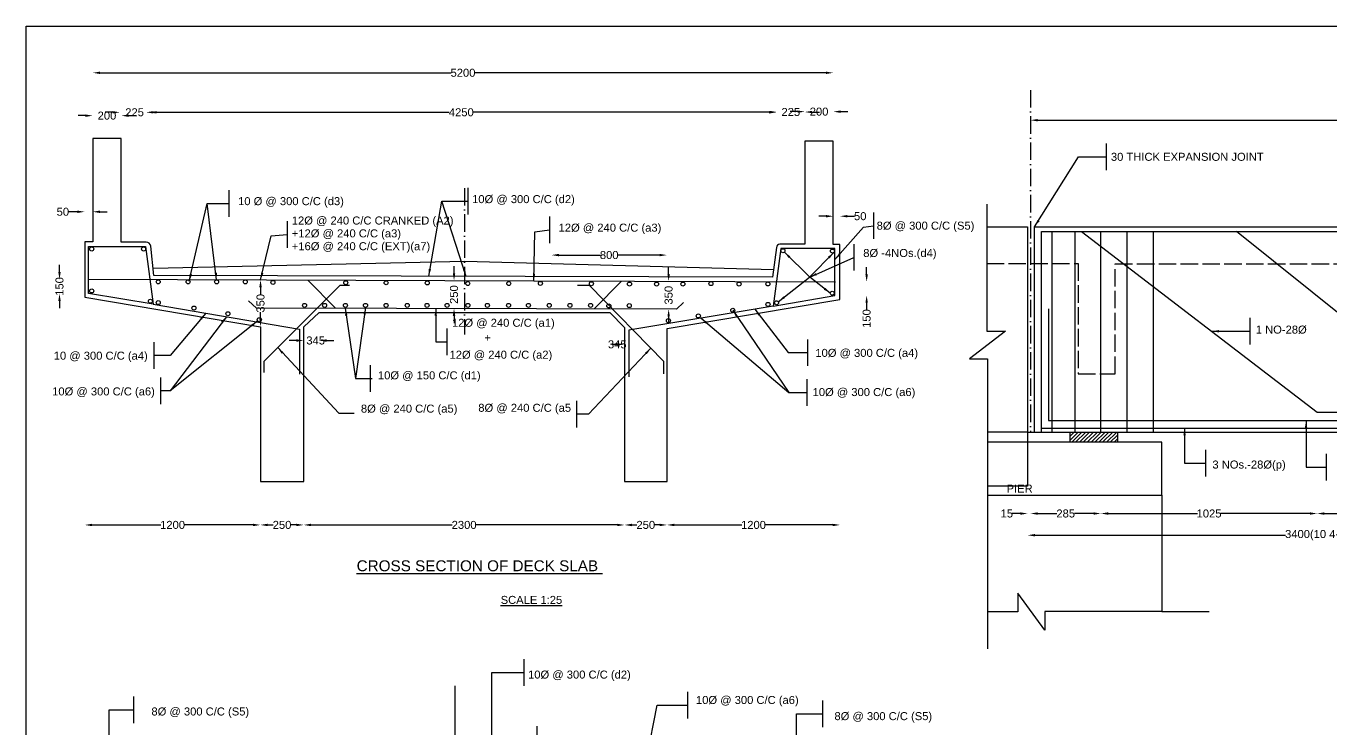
# Model space of a CAD drawing. Header units: millimetres. Extents: x -53232733 to -53211002, y 22138765 to 22152808.
# Drawn here: x -53232733 to -53223768, y 22147978 to 22152808 of the extents above; entities that cross this region are included whole.
import ezdxf

# ---------------------------------------------------------------- set-up
doc = ezdxf.new("R2010")
doc.units = ezdxf.units.MM
doc.header["$MEASUREMENT"] = 0
doc.linetypes.add('ACAD_ISO02W100', pattern=[15, 12, -3])
doc.linetypes.add('ACAD_ISO10W100', pattern=[18, 12, -3, 0, -3])
for name, color, linetype in [('DIMENSIONS', 7, 'Continuous'), ('DRAWING', 2, 'Continuous'), ('TEXT', 1, 'Continuous')]:
    doc.layers.add(name, color=color, linetype=linetype)
doc.styles.get("Standard").update_dxf_attribs({"font": 'arial.ttf', "height": 55})
doc.dimstyles.get("Standard").update_dxf_attribs({"dimtxt": 55, "dimasz": 50, "dimexe": 0.18, "dimexo": 0.0625, "dimgap": 0.09, "dimtad": 0, "dimdec": 0, "dimzin": 0, "dimdsep": 46, "dimtxsty": 'Standard', "dimcen": 0.09, "dimse1": 1, "dimse2": 1, "dimadec": 0, "dimazin": 0, "dimtfac": 1, "dimtdec": 0, "dimtofl": 0, "dimtmove": 0, "dimatfit": 3, "dimfxl": 1, "dimtolj": 1, "dimtzin": 0, "dimarcsym": 0})

# ---------------------------------------------------------------- blocks, each defined once
blk = doc.blocks.new('*D54')
at = {"layer": 'Defpoints', "color": 0, "transparency": 16777216}
for p in [(-53232275.6, 22151531.5), (-53232330, 22151324.8), (-53232275.6, 22151324.8)]:
    blk.add_point(p, dxfattribs=at)
at = {"layer": 'DIMENSIONS', "color": 0, "lineweight": -2, "transparency": 16777216}
for p, q in [((-53232380, 22151531.5), (-53232441.1, 22151531.5)), ((-53232225.6, 22151531.5), (-53232175.6, 22151531.5))]:
    blk.add_line(p, q, dxfattribs=at)
at = {"layer": 'DIMENSIONS', "color": 0, "transparency": 16777216}
for points in [[(-53232380, 22151539.8), (-53232380, 22151523.2), (-53232330, 22151531.5)], [(-53232225.6, 22151539.8), (-53232225.6, 22151523.2), (-53232275.6, 22151531.5)]]:
    blk.add_solid(points, dxfattribs=at)
at = {"layer": 'DIMENSIONS', "color": 0, "transparency": 16777216, "insert": (-53232480.5, 22151531.5), "char_height": 55, "attachment_point": 5}
blk.add_mtext('\\A1;50', dxfattribs=at)
blk = doc.blocks.new('*D55')
at = {"layer": 'Defpoints', "color": 0, "transparency": 16777216}
for p in [(-53232303.5, 22151067.4), (-53232503.5, 22150969.6), (-53232303.5, 22150969.6)]:
    blk.add_point(p, dxfattribs=at)
at = {"layer": 'DIMENSIONS', "color": 0, "lineweight": -2, "transparency": 16777216}
for p, q in [((-53232503.5, 22151117.4), (-53232503.5, 22151167.4)), ((-53232503.5, 22150919.6), (-53232503.5, 22150869.6))]:
    blk.add_line(p, q, dxfattribs=at)
at = {"layer": 'DIMENSIONS', "color": 0, "transparency": 16777216}
for points in [[(-53232511.8, 22151117.4), (-53232495.2, 22151117.4), (-53232503.5, 22151067.4)], [(-53232511.8, 22150919.6), (-53232495.2, 22150919.6), (-53232503.5, 22150969.6)]]:
    blk.add_solid(points, dxfattribs=at)
at = {"layer": 'DIMENSIONS', "color": 0, "transparency": 16777216, "insert": (-53232503.5, 22151018.5), "char_height": 55, "attachment_point": 5, "rotation": 90}
blk.add_mtext('\\A1;150', dxfattribs=at)
blk = doc.blocks.new('*D56')
at = {"layer": 'Defpoints', "color": 0, "transparency": 16777216}
for p in [(-53231122.3, 22151063.3), (-53231122.3, 22151063.3), (-53231123.4, 22150741.9)]:
    blk.add_point(p, dxfattribs=at)
at = {"layer": 'DIMENSIONS', "color": 0, "lineweight": -2, "transparency": 16777216}
for p, q in [((-53231122.3, 22151013.3), (-53231122.3, 22150963.3)), ((-53231122.3, 22150791.9), (-53231122.3, 22150841.9))]:
    blk.add_line(p, q, dxfattribs=at)
at = {"layer": 'DIMENSIONS', "color": 0, "transparency": 16777216}
for points in [[(-53231130.6, 22151013.3), (-53231114, 22151013.3), (-53231122.3, 22151063.3)], [(-53231130.6, 22150791.9), (-53231114, 22150791.9), (-53231122.3, 22150741.9)]]:
    blk.add_solid(points, dxfattribs=at)
at = {"layer": 'DIMENSIONS', "color": 0, "transparency": 16777216, "insert": (-53231122.3, 22150902.6), "char_height": 55, "attachment_point": 5, "rotation": 90}
blk.add_mtext('\\A1;350', dxfattribs=at)
blk = doc.blocks.new('*D57')
at = {"layer": 'Defpoints', "color": 0, "transparency": 16777216}
for p in [(-53230718.4, 22150840.2), (-53230825.9, 22150741.3), (-53230718.4, 22150646.8)]:
    blk.add_point(p, dxfattribs=at)
at = {"layer": 'DIMENSIONS', "color": 0, "lineweight": -2, "transparency": 16777216}
for p, q in [((-53230875.9, 22150646.8), (-53230925.9, 22150646.8)), ((-53230668.4, 22150646.8), (-53230618.4, 22150646.8))]:
    blk.add_line(p, q, dxfattribs=at)
at = {"layer": 'DIMENSIONS', "color": 0, "transparency": 16777216}
for points in [[(-53230875.9, 22150655.2), (-53230875.9, 22150638.5), (-53230825.9, 22150646.8)], [(-53230668.4, 22150655.2), (-53230668.4, 22150638.5), (-53230718.4, 22150646.8)]]:
    blk.add_solid(points, dxfattribs=at)
at = {"layer": 'DIMENSIONS', "color": 0, "transparency": 16777216, "insert": (-53230743.4, 22150646.8), "char_height": 55, "attachment_point": 5}
blk.add_mtext('\\A1;345', dxfattribs=at)
blk = doc.blocks.new('*D58')
at = {"layer": 'Defpoints', "color": 0, "transparency": 16777216}
for p in [(-53229775.5, 22151058.7), (-53229793, 22150866.5), (-53229776, 22150866.5)]:
    blk.add_point(p, dxfattribs=at)
at = {"layer": 'DIMENSIONS', "color": 0, "lineweight": -2, "transparency": 16777216}
for p, q in [((-53229793, 22151108.7), (-53229793, 22151158.7)), ((-53229793, 22150816.5), (-53229793, 22150766.5))]:
    blk.add_line(p, q, dxfattribs=at)
at = {"layer": 'DIMENSIONS', "color": 0, "transparency": 16777216}
for points in [[(-53229801.3, 22151108.7), (-53229784.7, 22151108.7), (-53229793, 22151058.7)], [(-53229801.3, 22150816.5), (-53229784.7, 22150816.5), (-53229793, 22150866.5)]]:
    blk.add_solid(points, dxfattribs=at)
at = {"layer": 'DIMENSIONS', "color": 0, "transparency": 16777216, "insert": (-53229793, 22150962.6), "char_height": 55, "attachment_point": 5, "rotation": 90}
blk.add_mtext('\\A1;250', dxfattribs=at)
blk = doc.blocks.new('*D59')
at = {"layer": 'Defpoints', "color": 0, "transparency": 16777216}
for p in [(-53228318, 22151054), (-53228318.5, 22150862.8), (-53228318.5, 22150862.8)]:
    blk.add_point(p, dxfattribs=at)
at = {"layer": 'DIMENSIONS', "color": 0, "lineweight": -2, "transparency": 16777216}
for p, q in [((-53228318.5, 22151104), (-53228318.5, 22151154)), ((-53228318.5, 22150812.8), (-53228318.5, 22150762.8))]:
    blk.add_line(p, q, dxfattribs=at)
at = {"layer": 'DIMENSIONS', "color": 0, "transparency": 16777216}
for points in [[(-53228326.8, 22151104), (-53228310.2, 22151104), (-53228318.5, 22151054)], [(-53228326.8, 22150812.8), (-53228310.2, 22150812.8), (-53228318.5, 22150862.8)]]:
    blk.add_solid(points, dxfattribs=at)
at = {"layer": 'DIMENSIONS', "color": 0, "transparency": 16777216, "insert": (-53228318.5, 22150958.4), "char_height": 55, "attachment_point": 5, "rotation": 90}
blk.add_mtext('\\A1;350', dxfattribs=at)
blk = doc.blocks.new('*D60')
at = {"layer": 'Defpoints', "color": 0, "transparency": 16777216}
for p in [(-53228721.9, 22150840.2), (-53228621.3, 22150737.2), (-53228621.3, 22150620.5)]:
    blk.add_point(p, dxfattribs=at)
at = {"layer": 'DIMENSIONS', "color": 0, "lineweight": -2, "transparency": 16777216}
blk.add_line((-53228671.9, 22150620.5), (-53228671.3, 22150620.5), dxfattribs=at)
at = {"layer": 'DIMENSIONS', "color": 0, "transparency": 16777216}
for points in [[(-53228671.9, 22150628.8), (-53228671.9, 22150612.2), (-53228721.9, 22150620.5)], [(-53228671.3, 22150628.8), (-53228671.3, 22150612.2), (-53228621.3, 22150620.5)]]:
    blk.add_solid(points, dxfattribs=at)
at = {"layer": 'DIMENSIONS', "color": 0, "transparency": 16777216, "insert": (-53228671.6, 22150620.5), "char_height": 55, "attachment_point": 5}
blk.add_mtext('\\A1;345', dxfattribs=at)
blk = doc.blocks.new('*D61')
at = {"layer": 'Defpoints', "color": 0, "transparency": 16777216}
for p in [(-53227141.4, 22151501), (-53227187.2, 22151307.6), (-53227141.4, 22151307.6)]:
    blk.add_point(p, dxfattribs=at)
at = {"layer": 'DIMENSIONS', "color": 0, "lineweight": -2, "transparency": 16777216}
for p, q in [((-53227237.2, 22151501), (-53227287.2, 22151501)), ((-53227091.4, 22151501), (-53227041.4, 22151501))]:
    blk.add_line(p, q, dxfattribs=at)
at = {"layer": 'DIMENSIONS', "color": 0, "transparency": 16777216}
for points in [[(-53227237.2, 22151509.3), (-53227237.2, 22151492.7), (-53227187.2, 22151501)], [(-53227091.4, 22151509.3), (-53227091.4, 22151492.7), (-53227141.4, 22151501)]]:
    blk.add_solid(points, dxfattribs=at)
at = {"layer": 'DIMENSIONS', "color": 0, "transparency": 16777216, "insert": (-53227002.1, 22151501), "char_height": 55, "attachment_point": 5}
blk.add_mtext('\\A1;50', dxfattribs=at)
blk = doc.blocks.new('*D62')
at = {"layer": 'Defpoints', "color": 0, "transparency": 16777216}
for p in [(-53227173.1, 22151050.6), (-53227175.7, 22150956), (-53226958, 22150956)]:
    blk.add_point(p, dxfattribs=at)
at = {"layer": 'DIMENSIONS', "color": 0, "lineweight": -2, "transparency": 16777216}
for p, q in [((-53226958, 22151100.6), (-53226958, 22151150.6)), ((-53226958, 22150906), (-53226958, 22150856))]:
    blk.add_line(p, q, dxfattribs=at)
at = {"layer": 'DIMENSIONS', "color": 0, "transparency": 16777216}
for points in [[(-53226966.3, 22151100.6), (-53226949.7, 22151100.6), (-53226958, 22151050.6)], [(-53226966.3, 22150906), (-53226949.7, 22150906), (-53226958, 22150956)]]:
    blk.add_solid(points, dxfattribs=at)
at = {"layer": 'DIMENSIONS', "color": 0, "transparency": 16777216, "insert": (-53226958, 22150797.9), "char_height": 55, "attachment_point": 5, "rotation": 90}
blk.add_mtext('\\A1;150', dxfattribs=at)
blk = doc.blocks.new('*D63')
at = {"layer": 'Defpoints', "color": 0, "transparency": 16777216}
for p in [(-53229122.5, 22151193.5), (-53228331, 22151234), (-53228331, 22151188.5)]:
    blk.add_point(p, dxfattribs=at)
at = {"layer": 'DIMENSIONS', "color": 0, "lineweight": -2, "transparency": 16777216}
for p, q in [((-53229072.5, 22151234), (-53228787.5, 22151234)), ((-53228381, 22151234), (-53228666, 22151234))]:
    blk.add_line(p, q, dxfattribs=at)
at = {"layer": 'DIMENSIONS', "color": 0, "transparency": 16777216}
for points in [[(-53229072.5, 22151242.3), (-53229072.5, 22151225.7), (-53229122.5, 22151234)], [(-53228381, 22151242.3), (-53228381, 22151225.7), (-53228331, 22151234)]]:
    blk.add_solid(points, dxfattribs=at)
at = {"layer": 'DIMENSIONS', "color": 0, "transparency": 16777216, "insert": (-53228726.8, 22151234), "char_height": 55, "attachment_point": 5}
blk.add_mtext('\\A1;800', dxfattribs=at)
blk = doc.blocks.new('*D64')
at = {"layer": 'Defpoints', "color": 0, "transparency": 16777216}
for p in [(-53232330, 22150944.1), (-53231123.4, 22150741.9), (-53232330, 22149379.5)]:
    blk.add_point(p, dxfattribs=at)
at = {"layer": 'DIMENSIONS', "color": 0, "lineweight": -2, "transparency": 16777216}
for p, q in [((-53232280, 22149379.5), (-53231806.2, 22149379.5)), ((-53231173.4, 22149379.5), (-53231647.2, 22149379.5))]:
    blk.add_line(p, q, dxfattribs=at)
at = {"layer": 'DIMENSIONS', "color": 0, "transparency": 16777216}
for points in [[(-53232280, 22149387.8), (-53232280, 22149371.2), (-53232330, 22149379.5)], [(-53231173.4, 22149387.8), (-53231173.4, 22149371.2), (-53231123.4, 22149379.5)]]:
    blk.add_solid(points, dxfattribs=at)
at = {"layer": 'DIMENSIONS', "color": 0, "transparency": 16777216, "insert": (-53231726.7, 22149379.5), "char_height": 55, "attachment_point": 5}
blk.add_mtext('\\A1;1200', dxfattribs=at)
blk = doc.blocks.new('*D65')
at = {"layer": 'Defpoints', "color": 0, "transparency": 16777216}
for p in [(-53231123.4, 22149677.7), (-53230825.9, 22149677.7), (-53231123.4, 22149379.5)]:
    blk.add_point(p, dxfattribs=at)
at = {"layer": 'DIMENSIONS', "color": 0, "lineweight": -2, "transparency": 16777216}
for p, q in [((-53231073.4, 22149379.5), (-53231035.9, 22149379.5)), ((-53230875.9, 22149379.5), (-53230913.4, 22149379.5))]:
    blk.add_line(p, q, dxfattribs=at)
at = {"layer": 'DIMENSIONS', "color": 0, "transparency": 16777216}
for points in [[(-53231073.4, 22149387.8), (-53231073.4, 22149371.2), (-53231123.4, 22149379.5)], [(-53230875.9, 22149387.8), (-53230875.9, 22149371.2), (-53230825.9, 22149379.5)]]:
    blk.add_solid(points, dxfattribs=at)
at = {"layer": 'DIMENSIONS', "color": 0, "transparency": 16777216, "insert": (-53230974.6, 22149379.5), "char_height": 55, "attachment_point": 5}
blk.add_mtext('\\A1;250', dxfattribs=at)
blk = doc.blocks.new('*D66')
at = {"layer": 'Defpoints', "color": 0, "transparency": 16777216}
for p in [(-53230825.9, 22150741.3), (-53228621.3, 22150737.2), (-53228621.3, 22149379.5)]:
    blk.add_point(p, dxfattribs=at)
at = {"layer": 'DIMENSIONS', "color": 0, "lineweight": -2, "transparency": 16777216}
for p, q in [((-53230775.9, 22149379.5), (-53229806.2, 22149379.5)), ((-53228671.3, 22149379.5), (-53229641, 22149379.5))]:
    blk.add_line(p, q, dxfattribs=at)
at = {"layer": 'DIMENSIONS', "color": 0, "transparency": 16777216}
for points in [[(-53230775.9, 22149387.8), (-53230775.9, 22149371.2), (-53230825.9, 22149379.5)], [(-53228671.3, 22149387.8), (-53228671.3, 22149371.2), (-53228621.3, 22149379.5)]]:
    blk.add_solid(points, dxfattribs=at)
at = {"layer": 'DIMENSIONS', "color": 0, "transparency": 16777216, "insert": (-53229723.6, 22149379.5), "char_height": 55, "attachment_point": 5}
blk.add_mtext('\\A1;2300', dxfattribs=at)
blk = doc.blocks.new('*D67')
at = {"layer": 'Defpoints', "color": 0, "transparency": 16777216}
for p in [(-53228621.3, 22149677.7), (-53228329.6, 22149677.7), (-53228621.3, 22149379.5)]:
    blk.add_point(p, dxfattribs=at)
at = {"layer": 'DIMENSIONS', "color": 0, "lineweight": -2, "transparency": 16777216}
for p, q in [((-53228571.3, 22149379.5), (-53228536.7, 22149379.5)), ((-53228379.6, 22149379.5), (-53228414.2, 22149379.5))]:
    blk.add_line(p, q, dxfattribs=at)
at = {"layer": 'DIMENSIONS', "color": 0, "transparency": 16777216}
for points in [[(-53228571.3, 22149387.8), (-53228571.3, 22149371.2), (-53228621.3, 22149379.5)], [(-53228379.6, 22149387.8), (-53228379.6, 22149371.2), (-53228329.6, 22149379.5)]]:
    blk.add_solid(points, dxfattribs=at)
at = {"layer": 'DIMENSIONS', "color": 0, "transparency": 16777216, "insert": (-53228475.4, 22149379.5), "char_height": 55, "attachment_point": 5}
blk.add_mtext('\\A1;250', dxfattribs=at)
blk = doc.blocks.new('*D68')
at = {"layer": 'Defpoints', "color": 0, "transparency": 16777216}
for p in [(-53227141.4, 22150929.2), (-53228329.6, 22150728.5), (-53227141.4, 22149379.5)]:
    blk.add_point(p, dxfattribs=at)
at = {"layer": 'DIMENSIONS', "color": 0, "lineweight": -2, "transparency": 16777216}
for p, q in [((-53228279.6, 22149379.5), (-53227815, 22149379.5)), ((-53227191.4, 22149379.5), (-53227656, 22149379.5))]:
    blk.add_line(p, q, dxfattribs=at)
at = {"layer": 'DIMENSIONS', "color": 0, "transparency": 16777216}
for points in [[(-53228279.6, 22149387.8), (-53228279.6, 22149371.2), (-53228329.6, 22149379.5)], [(-53227191.4, 22149387.8), (-53227191.4, 22149371.2), (-53227141.4, 22149379.5)]]:
    blk.add_solid(points, dxfattribs=at)
at = {"layer": 'DIMENSIONS', "color": 0, "transparency": 16777216, "insert": (-53227735.5, 22149379.5), "char_height": 55, "attachment_point": 5}
blk.add_mtext('\\A1;1200', dxfattribs=at)
blk = doc.blocks.new('*D72')
at = {"layer": 'Defpoints', "color": 0, "transparency": 16777216}
for p in [(-53217095.8, 22152161), (-53225832.4, 22152087.5), (-53217095.8, 22151523.5)]:
    blk.add_point(p, dxfattribs=at)
at = {"layer": 'DIMENSIONS', "color": 0, "lineweight": -2, "transparency": 16777216}
for p, q in [((-53225782.4, 22152161), (-53221565, 22152161)), ((-53217145.8, 22152161), (-53221363.2, 22152161))]:
    blk.add_line(p, q, dxfattribs=at)
at = {"layer": 'DIMENSIONS', "color": 0, "transparency": 16777216}
for points in [[(-53225782.4, 22152169.3), (-53225782.4, 22152152.7), (-53225832.4, 22152161)], [(-53217145.8, 22152169.3), (-53217145.8, 22152152.7), (-53217095.8, 22152161)]]:
    blk.add_solid(points, dxfattribs=at)
at = {"layer": 'DIMENSIONS', "color": 0, "transparency": 16777216, "insert": (-53221464.1, 22152161), "char_height": 55, "attachment_point": 5}
blk.add_mtext('\\A1;13100', dxfattribs=at)
blk = doc.blocks.new('*D74')
at = {"layer": 'Defpoints', "color": 0, "transparency": 16777216}
for p in [(-53225851.8, 22150018.2), (-53225832.4, 22150018.2), (-53225832.4, 22149458)]:
    blk.add_point(p, dxfattribs=at)
at = {"layer": 'DIMENSIONS', "color": 0, "lineweight": -2, "transparency": 16777216}
for p, q in [((-53225901.8, 22149458), (-53225957.9, 22149458)), ((-53225782.4, 22149458), (-53225732.4, 22149458))]:
    blk.add_line(p, q, dxfattribs=at)
at = {"layer": 'DIMENSIONS', "color": 0, "transparency": 16777216}
for points in [[(-53225901.8, 22149466.3), (-53225901.8, 22149449.7), (-53225851.8, 22149458)], [(-53225782.4, 22149466.3), (-53225782.4, 22149449.7), (-53225832.4, 22149458)]]:
    blk.add_solid(points, dxfattribs=at)
at = {"layer": 'DIMENSIONS', "color": 0, "transparency": 16777216, "insert": (-53225995, 22149458), "char_height": 55, "attachment_point": 5}
blk.add_mtext('\\A1;15', dxfattribs=at)
blk = doc.blocks.new('*D75')
at = {"layer": 'Defpoints', "color": 0, "transparency": 16777216}
for p in [(-53225832.4, 22150018.2), (-53225348.5, 22150018.2), (-53225348.5, 22149458)]:
    blk.add_point(p, dxfattribs=at)
at = {"layer": 'DIMENSIONS', "color": 0, "lineweight": -2, "transparency": 16777216}
for p, q in [((-53225782.4, 22149458), (-53225651.9, 22149458)), ((-53225398.5, 22149458), (-53225528.9, 22149458))]:
    blk.add_line(p, q, dxfattribs=at)
at = {"layer": 'DIMENSIONS', "color": 0, "transparency": 16777216}
for points in [[(-53225782.4, 22149466.3), (-53225782.4, 22149449.7), (-53225832.4, 22149458)], [(-53225398.5, 22149466.3), (-53225398.5, 22149449.7), (-53225348.5, 22149458)]]:
    blk.add_solid(points, dxfattribs=at)
at = {"layer": 'DIMENSIONS', "color": 0, "transparency": 16777216, "insert": (-53225590.4, 22149458), "char_height": 55, "attachment_point": 5}
blk.add_mtext('\\A1;285', dxfattribs=at)
blk = doc.blocks.new('*D76')
at = {"layer": 'Defpoints', "color": 0, "transparency": 16777216}
for p in [(-53225348.5, 22150018.2), (-53223863, 22150018.2), (-53223863, 22149458)]:
    blk.add_point(p, dxfattribs=at)
at = {"layer": 'DIMENSIONS', "color": 0, "lineweight": -2, "transparency": 16777216}
for p, q in [((-53225298.5, 22149458), (-53224685.6, 22149458)), ((-53223913, 22149458), (-53224525.9, 22149458))]:
    blk.add_line(p, q, dxfattribs=at)
at = {"layer": 'DIMENSIONS', "color": 0, "transparency": 16777216}
for points in [[(-53225298.5, 22149466.3), (-53225298.5, 22149449.7), (-53225348.5, 22149458)], [(-53223913, 22149466.3), (-53223913, 22149449.7), (-53223863, 22149458)]]:
    blk.add_solid(points, dxfattribs=at)
at = {"layer": 'DIMENSIONS', "color": 0, "transparency": 16777216, "insert": (-53224605.7, 22149458), "char_height": 55, "attachment_point": 5}
blk.add_mtext('\\A1;1025', dxfattribs=at)
blk = doc.blocks.new('*D77')
at = {"layer": 'Defpoints', "color": 0, "transparency": 16777216}
for p in [(-53223863.8, 22150155.1), (-53222869.5, 22150155.1), (-53222869.5, 22149458)]:
    blk.add_point(p, dxfattribs=at)
at = {"layer": 'DIMENSIONS', "color": 0, "lineweight": -2, "transparency": 16777216}
for p, q in [((-53223813.8, 22149458), (-53223427.2, 22149458)), ((-53222919.5, 22149458), (-53223306.1, 22149458))]:
    blk.add_line(p, q, dxfattribs=at)
at = {"layer": 'DIMENSIONS', "color": 0, "transparency": 16777216}
for points in [[(-53223813.8, 22149466.3), (-53223813.8, 22149449.7), (-53223863.8, 22149458)], [(-53222919.5, 22149466.3), (-53222919.5, 22149449.7), (-53222869.5, 22149458)]]:
    blk.add_solid(points, dxfattribs=at)
at = {"layer": 'DIMENSIONS', "color": 0, "transparency": 16777216, "insert": (-53223366.7, 22149458), "char_height": 55, "attachment_point": 5}
blk.add_mtext('\\A1;700', dxfattribs=at)
blk = doc.blocks.new('*D80')
at = {"layer": 'Defpoints', "color": 0, "transparency": 16777216}
for p in [(-53225851.8, 22150018.2), (-53220609.8, 22150018.2), (-53220609.8, 22149309)]:
    blk.add_point(p, dxfattribs=at)
at = {"layer": 'DIMENSIONS', "color": 0, "lineweight": -2, "transparency": 16777216}
for p, q in [((-53225801.8, 22149309), (-53224080.4, 22149309)), ((-53220659.8, 22149309), (-53222381.3, 22149309))]:
    blk.add_line(p, q, dxfattribs=at)
at = {"layer": 'DIMENSIONS', "color": 0, "transparency": 16777216}
for points in [[(-53225801.8, 22149317.3), (-53225801.8, 22149300.7), (-53225851.8, 22149309)], [(-53220659.8, 22149317.3), (-53220659.8, 22149300.7), (-53220609.8, 22149309)]]:
    blk.add_solid(points, dxfattribs=at)
at = {"layer": 'DIMENSIONS', "color": 0, "transparency": 16777216, "insert": (-53223230.8, 22149309), "char_height": 55, "attachment_point": 5}
blk.add_mtext('\\A1;3400(10 4-LEGGED STIRRUPES @ 200C/C)(S1)', dxfattribs=at)
blk = doc.blocks.new('*D113')
at = {"layer": 'Defpoints', "color": 0, "transparency": 16777216}
for p in [(-53232079.2, 22152192), (-53232275.6, 22152034.5), (-53232079.2, 22152034.5)]:
    blk.add_point(p, dxfattribs=at)
at = {"layer": 'DIMENSIONS', "color": 0, "lineweight": -2, "transparency": 16777216}
for p, q in [((-53232325.6, 22152192), (-53232375.6, 22152192)), ((-53232029.2, 22152192), (-53231979.2, 22152192))]:
    blk.add_line(p, q, dxfattribs=at)
at = {"layer": 'DIMENSIONS', "color": 0, "transparency": 16777216}
for points in [[(-53232325.6, 22152200.3), (-53232325.6, 22152183.7), (-53232275.6, 22152192)], [(-53232029.2, 22152200.3), (-53232029.2, 22152183.7), (-53232079.2, 22152192)]]:
    blk.add_solid(points, dxfattribs=at)
at = {"layer": 'DIMENSIONS', "color": 0, "transparency": 16777216, "insert": (-53232177.4, 22152192), "char_height": 55, "attachment_point": 5}
blk.add_mtext('\\A1;200', dxfattribs=at)
blk = doc.blocks.new('*D114')
at = {"layer": 'Defpoints', "color": 0, "transparency": 16777216}
for p in [(-53231886, 22152215), (-53232089, 22151323.2), (-53231886, 22151314.2)]:
    blk.add_point(p, dxfattribs=at)
at = {"layer": 'DIMENSIONS', "color": 0, "lineweight": -2, "transparency": 16777216}
for p, q in [((-53232139, 22152215), (-53232189, 22152215)), ((-53231836, 22152215), (-53231786, 22152215))]:
    blk.add_line(p, q, dxfattribs=at)
at = {"layer": 'DIMENSIONS', "color": 0, "transparency": 16777216}
for points in [[(-53232139, 22152223.3), (-53232139, 22152206.7), (-53232089, 22152215)], [(-53231836, 22152223.3), (-53231836, 22152206.7), (-53231886, 22152215)]]:
    blk.add_solid(points, dxfattribs=at)
at = {"layer": 'DIMENSIONS', "color": 0, "transparency": 16777216, "insert": (-53231987.5, 22152215), "char_height": 55, "attachment_point": 5}
blk.add_mtext('\\A1;225', dxfattribs=at)
blk = doc.blocks.new('*D115')
at = {"layer": 'Defpoints', "color": 0, "transparency": 16777216}
for p in [(-53227187.2, 22152486.5), (-53232275.6, 22152034.5), (-53227187.2, 22152015.9)]:
    blk.add_point(p, dxfattribs=at)
at = {"layer": 'DIMENSIONS', "color": 0, "lineweight": -2, "transparency": 16777216}
for p, q in [((-53232225.6, 22152486.5), (-53229813.5, 22152486.5)), ((-53227237.2, 22152486.5), (-53229649.3, 22152486.5))]:
    blk.add_line(p, q, dxfattribs=at)
at = {"layer": 'DIMENSIONS', "color": 0, "transparency": 16777216}
for points in [[(-53232225.6, 22152494.8), (-53232225.6, 22152478.2), (-53232275.6, 22152486.5)], [(-53227237.2, 22152494.8), (-53227237.2, 22152478.2), (-53227187.2, 22152486.5)]]:
    blk.add_solid(points, dxfattribs=at)
at = {"layer": 'DIMENSIONS', "color": 0, "transparency": 16777216, "insert": (-53229731.4, 22152486.5), "char_height": 55, "attachment_point": 5}
blk.add_mtext('\\A1;5200', dxfattribs=at)
blk = doc.blocks.new('*D116')
at = {"layer": 'Defpoints', "color": 0, "transparency": 16777216}
for p in [(-53227578, 22152215), (-53231907.8, 22151323.2), (-53227578, 22151285.9)]:
    blk.add_point(p, dxfattribs=at)
at = {"layer": 'DIMENSIONS', "color": 0, "lineweight": -2, "transparency": 16777216}
for p, q in [((-53231857.8, 22152215), (-53229826.1, 22152215)), ((-53227628, 22152215), (-53229659.7, 22152215))]:
    blk.add_line(p, q, dxfattribs=at)
at = {"layer": 'DIMENSIONS', "color": 0, "transparency": 16777216}
for points in [[(-53231857.8, 22152223.3), (-53231857.8, 22152206.7), (-53231907.8, 22152215)], [(-53227628, 22152223.3), (-53227628, 22152206.7), (-53227578, 22152215)]]:
    blk.add_solid(points, dxfattribs=at)
at = {"layer": 'DIMENSIONS', "color": 0, "transparency": 16777216, "insert": (-53229742.9, 22152215), "char_height": 55, "attachment_point": 5}
blk.add_mtext('\\A1;4250', dxfattribs=at)
blk = doc.blocks.new('*D117')
at = {"layer": 'Defpoints', "color": 0, "transparency": 16777216}
for p in [(-53227382.6, 22152217), (-53227575.4, 22151295.6), (-53227382.6, 22151308.3)]:
    blk.add_point(p, dxfattribs=at)
at = {"layer": 'DIMENSIONS', "color": 0, "lineweight": -2, "transparency": 16777216}
for p, q in [((-53227625.4, 22152217), (-53227675.4, 22152217)), ((-53227332.6, 22152217), (-53227282.6, 22152217))]:
    blk.add_line(p, q, dxfattribs=at)
at = {"layer": 'DIMENSIONS', "color": 0, "transparency": 16777216}
for points in [[(-53227625.4, 22152225.3), (-53227625.4, 22152208.7), (-53227575.4, 22152217)], [(-53227332.6, 22152225.3), (-53227332.6, 22152208.7), (-53227382.6, 22152217)]]:
    blk.add_solid(points, dxfattribs=at)
at = {"layer": 'DIMENSIONS', "color": 0, "transparency": 16777216, "insert": (-53227479, 22152217), "char_height": 55, "attachment_point": 5}
blk.add_mtext('\\A1;225', dxfattribs=at)
blk = doc.blocks.new('*D118')
at = {"layer": 'Defpoints', "color": 0, "transparency": 16777216}
for p in [(-53227187.2, 22152219.5), (-53227382.6, 22152015.9), (-53227187.2, 22152015.9)]:
    blk.add_point(p, dxfattribs=at)
at = {"layer": 'DIMENSIONS', "color": 0, "lineweight": -2, "transparency": 16777216}
for p, q in [((-53227432.6, 22152219.5), (-53227482.6, 22152219.5)), ((-53227137.2, 22152219.5), (-53227087.2, 22152219.5))]:
    blk.add_line(p, q, dxfattribs=at)
at = {"layer": 'DIMENSIONS', "color": 0, "transparency": 16777216}
for points in [[(-53227432.6, 22152227.8), (-53227432.6, 22152211.2), (-53227382.6, 22152219.5)], [(-53227137.2, 22152227.8), (-53227137.2, 22152211.2), (-53227187.2, 22152219.5)]]:
    blk.add_solid(points, dxfattribs=at)
at = {"layer": 'DIMENSIONS', "color": 0, "transparency": 16777216, "insert": (-53227284.9, 22152219.5), "char_height": 55, "attachment_point": 5}
blk.add_mtext('\\A1;200', dxfattribs=at)

msp = doc.modelspace()

# ---------------------------------------------------------------- hatches: boundary and pattern name
at = {"layer": 'DIMENSIONS'}
h = msp.add_hatch(dxfattribs=at)
h.set_pattern_fill('ANSI31', color=0, scale=150, style=0)
h.set_pattern_definition([(45, (0, 0), (-13.258252147, 13.258252147), [])])
h.paths.add_polyline_path([(-53225560.5, 22150018.2), (-53225234.5, 22150018.2), (-53225234.5, 22149948), (-53225560.5, 22149948)])

# ---------------------------------------------------------------- linework, layer by layer
at = {"layer": 'DIMENSIONS', "color": 0}
for points in [[(-53211093.1, 22138765.1), (-53232733, 22138765.1), (-53232733, 22152807.5), (-53211093.1, 22152807.5)], [(-53225560.5, 22150018.2), (-53225234.5, 22150018.2), (-53225234.5, 22149948), (-53225560.5, 22149948)]]:
    msp.add_lwpolyline(points, close=True, dxfattribs=at)
for points in [[(-53225311.5, 22152001), (-53225311.5, 22151818)], [(-53231339, 22151679), (-53231339, 22151496)], [(-53229697, 22151695), (-53229697, 22151512)], [(-53226910.5, 22151527.5), (-53226910.5, 22151344.5)], [(-53230938.5, 22151467), (-53230938.5, 22151284)], [(-53229138, 22151498), (-53229138, 22151315)], [(-53227045, 22151310), (-53227045, 22151127)], [(-53229841.5, 22150729.5), (-53229841.5, 22150546.5)], [(-53224325.5, 22150802.1), (-53224325.5, 22150619.1)], [(-53231856, 22150636), (-53231856, 22150453)], [(-53227364.5, 22150655), (-53227364.5, 22150472)], [(-53230368, 22150476.5), (-53230368, 22150293.5)], [(-53231810.5, 22150392), (-53231810.5, 22150209)], [(-53227370, 22150381), (-53227370, 22150198)], [(-53228951.5, 22150231.5), (-53228951.5, 22150048.5)], [(-53225851.8, 22150018.2), (-53226128.1, 22150018.2)], [(-53224930.5, 22149583.7), (-53224930.5, 22149948), (-53226128.1, 22149948)], [(-53224629, 22149895.5), (-53224629, 22149712.5)], [(-53223801, 22149869), (-53223801, 22149686)], [(-53229314, 22148457.5), (-53229314, 22148274.5)], [(-53229534, 22148366), (-53229314, 22148366)], [(-53228189, 22148232), (-53228189, 22148049)], [(-53231995, 22148201.5), (-53231995, 22148018.5)], [(-53228397, 22148140.5), (-53228189, 22148140.5)], [(-53227261.5, 22148174), (-53227261.5, 22147991)], [(-53229224.5, 22147997.5), (-53229224.5, 22147814.5)]]:
    msp.add_lwpolyline(points, dxfattribs=at)
at = {"layer": 'DRAWING', "color": 0, "linetype": 'ACAD_ISO10W100', "ltscale": 10}
for points in [[(-53225832.4, 22152367.7), (-53225832.4, 22150018.2)], [(-53229720.5, 22151694.4), (-53229720.5, 22150688.9)]]:
    msp.add_lwpolyline(points, dxfattribs=at)
at = {"layer": 'DRAWING', "color": 0}
msp.add_lwpolyline([(-53228329.6, 22149677.7), (-53228329.6, 22150728.5), (-53227141.4, 22150929.2), (-53227141.4, 22151307.6), (-53227187.2, 22151307.6), (-53227187.2, 22152015.9), (-53227382.6, 22152015.9), (-53227382.6, 22151308.3), (-53227554.5, 22151308.3, 0.399375), (-53227578, 22151285.9), (-53227605.7, 22151081.5), (-53231854.4, 22151094.5), (-53231877, 22151295.7, 0.389542), (-53231908.6, 22151323.2), (-53232079.2, 22151323.2), (-53232079.2, 22152034.5), (-53232275.6, 22152034.5), (-53232275.6, 22151324.5), (-53232330, 22151324.5)], format="xyb", dxfattribs=at)
for points in [[(-53226133.2, 22151584.5), (-53226133.2, 22150710.7), (-53226005.1, 22150710.7), (-53226251, 22150520.7), (-53226128.1, 22150520.7), (-53226128.1, 22148527.5)], [(-53226133.2, 22151429.1), (-53225851.8, 22151429.1), (-53225851.8, 22149647), (-53226128.1, 22149647)], [(-53225803.9, 22150018.2), (-53225803.9, 22151429.1), (-53217095.8, 22151429.1)], [(-53225757.7, 22150018.2), (-53225757.7, 22151396.2), (-53217095.8, 22151396.2)], [(-53225683.3, 22150018.2), (-53225683.3, 22151396.2)], [(-53225528.2, 22151396.2), (-53225528.2, 22150018.2)], [(-53225480.9, 22151396.2), (-53223863.8, 22150155.1), (-53217095.8, 22150155.1)], [(-53225348.5, 22150018.2), (-53225348.5, 22151396.2)], [(-53225167, 22150018.2), (-53225167, 22151396.2)], [(-53224988.1, 22150018.2), (-53224988.1, 22151396.2)], [(-53222869.5, 22150155.1), (-53224417.8, 22151396.2)], [(-53232330, 22151324.8), (-53232330, 22150944.1), (-53231123.4, 22150741.9), (-53231123.4, 22149677.7)], [(-53232303.5, 22150969.6), (-53232303.5, 22151293.2), (-53231911.9, 22151293.2), (-53231859.8, 22150896.3), (-53232303.5, 22150969.6)], [(-53227175.7, 22150956), (-53227175.7, 22151280.2), (-53227547.8, 22151280.2), (-53227599.2, 22150883.1), (-53227175.7, 22150956)], [(-53231860.1, 22151144.8), (-53229719, 22151192.1), (-53227598.5, 22151134.4)], [(-53232303.5, 22151067.4), (-53229244.4, 22151056.8), (-53227173.1, 22151050.6)], [(-53231096.5, 22150426.6), (-53231096.5, 22150506.1), (-53230575.7, 22151027.1), (-53230510.8, 22151027.1)], [(-53230607.7, 22150868.6), (-53230797.3, 22151062.2)], [(-53228352.3, 22150418.9), (-53228352.3, 22150503), (-53228862.5, 22151025.9), (-53228944.9, 22151025.9)], [(-53228830.7, 22150864.1), (-53228642.1, 22151055)], [(-53231859.8, 22150896.3), (-53230854, 22150724.8), (-53230854, 22150414.9)], [(-53228215.6, 22150907.8), (-53228264.3, 22150862.6), (-53231150.8, 22150870), (-53231203.9, 22150918.6)], [(-53230825.9, 22149677.7), (-53230825.9, 22150741.3), (-53230718.4, 22150840.2), (-53228721.9, 22150840.2), (-53228621.3, 22150737.2), (-53228621.3, 22149677.7)], [(-53227599.2, 22150883.1), (-53228591.3, 22150717), (-53228591.3, 22150396.4)], [(-53225708.7, 22150863.5), (-53225708.7, 22150096.3), (-53217095.8, 22150096.3)], [(-53225851.8, 22150018.2), (-53217095.8, 22150018.2), (-53217095.8, 22149863.5)], [(-53225757.7, 22150045.2), (-53217095.8, 22150045.2)], [(-53231123.4, 22149677.7), (-53230825.9, 22149677.7)], [(-53228621.3, 22149677.7), (-53228329.6, 22149677.7)], [(-53226128.1, 22149583.7), (-53224930.5, 22149583.7), (-53224930.5, 22148784.1), (-53224605.7, 22148784.1)], [(-53224930.5, 22148784.1), (-53225734.5, 22148784.1), (-53225734.5, 22148655.7), (-53225918.9, 22148910.8), (-53225918.9, 22148781.9), (-53226128.1, 22148781.9)], [(-53229787.9, 22148273), (-53229787.9, 22144090.2)]]:
    msp.add_lwpolyline(points, dxfattribs=at)
at = {"layer": 'DRAWING', "color": 0, "linetype": 'ACAD_ISO02W100', "ltscale": 10}
msp.add_lwpolyline([(-53226133.2, 22151176.2), (-53225505.4, 22151176.2), (-53225505.4, 22150418.2), (-53225251.3, 22150418.2), (-53225251.3, 22151174.3), (-53219388.7, 22151174.3), (-53219388.7, 22150432.9), (-53219147, 22150432.9), (-53219147, 22151177.6), (-53217095.8, 22151177.6)], dxfattribs=at)
at = {"layer": 'DRAWING', "color": 0}
for centre in [(-53232282.1, 22151275.8), (-53231925.8, 22151275.8), (-53227532.9, 22151263.9), (-53227192.9, 22151261.8), (-53232282.1, 22150987.5), (-53231825.2, 22151049.9), (-53231619.9, 22151049.9), (-53231423.9, 22151049.9), (-53231227.3, 22151049.9), (-53231037.1, 22151046.4), (-53230536.4, 22151044.3), (-53230259.3, 22151043.6), (-53229976.8, 22151042.9), (-53229698.2, 22151038.7), (-53229416.9, 22151038.7), (-53229199.6, 22151039.4), (-53228849.2, 22151037.2), (-53228587.3, 22151035.1), (-53228401.3, 22151035.1), (-53228220.7, 22151035.1), (-53228027.6, 22151038), (-53227834.5, 22151035.1), (-53227636.6, 22151035.8), (-53227194.4, 22150972), (-53231879.2, 22150917), (-53231824.7, 22150907.5), (-53230820.1, 22150888.6), (-53230682.1, 22150888.6), (-53230538.7, 22150888.6), (-53230401.2, 22150888.6), (-53230259.6, 22150888.6), (-53230114.4, 22150888.6), (-53229978.2, 22150888.6), (-53229840.2, 22150888.6), (-53229697.7, 22150888.6), (-53229563.7, 22150888.6), (-53229418.5, 22150888.6), (-53229281.4, 22150888.6), (-53229138.9, 22150888.6), (-53228996.4, 22150888.6), (-53228854.8, 22150888.6), (-53228729.4, 22150884.8), (-53228589, 22150886.9), (-53227635.8, 22150895), (-53227577, 22150906), (-53231579.5, 22150869.8), (-53231346.5, 22150831.3), (-53231130.5, 22150790.1), (-53228114.4, 22150815.7), (-53227877.6, 22150854.6), (-53228320.3, 22150782.8)]:
    msp.add_circle(centre, 13.8, dxfattribs=at)

# ---------------------------------------------------------------- texts
at = {"layer": 'DIMENSIONS', "color": 0}
for s, p in [('1 NO-28Ø', (-53224284.5, 22150694.5)), ('PIER ', (-53225996.5, 22149602))]:
    msp.add_text(s, height=55, dxfattribs=at).set_placement(p)
at = {"layer": 'DIMENSIONS', "char_height": 55, "width": 198.01, "attachment_point": 1}
for insert in [(-53230355.9, 22150412.5), (-53230478.9, 22150175.5)]:
    msp.add_mtext('\\A1;', dxfattribs=dict(at, insert=insert))
at = {"layer": 'TEXT', "color": 0}
for s, height, p in [('30 THICK EXPANSION JOINT ', 55, (-53225280, 22151881.8)), ('10 Ø @ 300 C/C (d3)', 55, (-53231276.5, 22151577)), ('10Ø @ 300 C/C (d2)', 55, (-53229668.7, 22151591)), ('12Ø @ 240 C/C CRANKED (A2)', 55, (-53230907.5, 22151444)), ('12Ø @ 240 C/C (a3)', 55, (-53229074.3, 22151395)), ('8Ø @ 300 C/C (S5)', 55, (-53226889.3, 22151408.8)), ('+12Ø @ 240 C/C (a3)', 55, (-53230907.5, 22151355.6)), ('+16Ø @ 240 C/C (EXT)(a7)', 55, (-53230907.5, 22151267.3)), ('8Ø -4NOs.(d4)', 55, (-53226981.4, 22151220.9)), ('12Ø @ 240 C/C (a1)', 55, (-53229806.9, 22150741.4)), ('+', 55, (-53229584.4, 22150638.6)), ('10 @ 300 C/C (a4)', 55, (-53232543, 22150515.2)), ('12Ø @ 240 C/C (a2)', 55, (-53229823.6, 22150521.9)), ('10Ø @ 300 C/C (a4)', 55, (-53227310.4, 22150534.5)), ('10Ø @ 150 C/C (d1)', 55, (-53230315.8, 22150380.2)), ('10Ø @ 300 C/C (a6)', 55, (-53232554, 22150269.6)), ('10Ø @ 300 C/C (a6)', 55, (-53227329.2, 22150265.2)), ('8Ø @ 240 C/C (a5)', 55, (-53230432.6, 22150151.5)), ('8Ø @ 240 C/C (a5', 55, (-53229626.1, 22150157.1)), ('3 NOs.-28Ø(p)', 55, (-53224582.5, 22149767.2)), ('%%UCROSS SECTION OF DECK SLAB ', 75, (-53230462, 22149061.5)), ('%%USCALE 1:25', 55, (-53229472.5, 22148837)), ('10Ø @ 300 C/C (d2)', 55, (-53229284.2, 22148323.9)), ('10Ø @ 300 C/C (a6)', 55, (-53228130.6, 22148149.3)), ('8Ø @ 300 C/C (S5)', 55, (-53231871.9, 22148070.3)), ('8Ø @ 300 C/C (S5)', 55, (-53227179.3, 22148038.3))]:
    msp.add_text(s, height=height, dxfattribs=at).set_placement(p)

# ---------------------------------------------------------------- dimensions: what is measured, and where the dimension line sits
at = {"layer": 'DIMENSIONS', "color": 0}
for base, p1, p2, text, picture, middle in [((-53227187.2, 22152486.5), (-53232275.6, 22152034.5), (-53227187.2, 22152015.9), '5200', '*D115', (-53229731.4, 22152486.5)), ((-53231886, 22152215), (-53232089, 22151323.2), (-53231886, 22151314.2), '225', '*D114', (-53231987.5, 22152215)), ((-53227578, 22152215), (-53231907.8, 22151323.2), (-53227578, 22151285.9), '4250', '*D116', (-53229742.9, 22152215)), ((-53227382.6, 22152217), (-53227575.4, 22151295.6), (-53227382.6, 22151308.3), '225', '*D117', (-53227479, 22152217)), ((-53227187.2, 22152219.5), (-53227382.6, 22152015.9), (-53227187.2, 22152015.9), '200', '*D118', (-53227284.9, 22152219.5)), ((-53232079.2, 22152192), (-53232275.6, 22152034.5), (-53232079.2, 22152034.5), '200', '*D113', (-53232177.4, 22152192)), ((-53217095.8, 22152161), (-53225832.4, 22152087.5), (-53217095.8, 22151523.5), '13100', '*D72', (-53221464.1, 22152161)), ((-53227141.4, 22151501), (-53227187.2, 22151307.6), (-53227141.4, 22151307.6), '50', '*D61', (-53227002.1, 22151501)), ((-53228331, 22151234), (-53229122.5, 22151193.5), (-53228331, 22151188.5), '800', '*D63', (-53228726.8, 22151234)), ((-53232330, 22149379.5), (-53231123.4, 22150741.9), (-53232330, 22150944.1), '1200', '*D64', (-53231726.7, 22149379.5)), ((-53227141.4, 22149379.5), (-53228329.6, 22150728.5), (-53227141.4, 22150929.2), '1200', '*D68', (-53227735.5, 22149379.5)), ((-53228621.3, 22149379.5), (-53230825.9, 22150741.3), (-53228621.3, 22150737.2), '2300', '*D66', (-53229723.6, 22149379.5)), ((-53222869.5, 22149458), (-53223863.8, 22150155.1), (-53222869.5, 22150155.1), '700', '*D77', (-53223366.7, 22149458)), ((-53220609.8, 22149309), (-53225851.8, 22150018.2), (-53220609.8, 22150018.2), '3400(10 4-LEGGED STIRRUPES @ 200C/C)(S1)', '*D80', (-53223230.8, 22149309)), ((-53225348.5, 22149458), (-53225832.4, 22150018.2), (-53225348.5, 22150018.2), '285', '*D75', (-53225590.4, 22149458)), ((-53223863, 22149458), (-53225348.5, 22150018.2), (-53223863, 22150018.2), '1025', '*D76', (-53224605.7, 22149458)), ((-53231123.4, 22149379.5), (-53230825.9, 22149677.7), (-53231123.4, 22149677.7), '250', '*D65', (-53230974.6, 22149379.5)), ((-53228621.3, 22149379.5), (-53228329.6, 22149677.7), (-53228621.3, 22149677.7), '250', '*D67', (-53228475.4, 22149379.5))]:
    dim = msp.add_linear_dim(base=base, p1=p1, p2=p2, text=text, dimstyle='Standard', dxfattribs=at)
    dim.commit()
    dim.dimension.update_dxf_attribs({"geometry": picture, "text_midpoint": middle})
for base, p1, p2, text, picture, middle in [((-53232275.6, 22151531.5), (-53232330, 22151324.8), (-53232275.6, 22151324.8), '50', '*D54', (-53232480.5, 22151531.5)), ((-53230718.4, 22150646.8), (-53230825.9, 22150741.3), (-53230718.4, 22150840.2), '345', '*D57', (-53230743.4, 22150646.8)), ((-53228621.3, 22150620.5), (-53228721.9, 22150840.2), (-53228621.3, 22150737.2), '345', '*D60', (-53228671.6, 22150620.5)), ((-53225832.4, 22149458), (-53225851.8, 22150018.2), (-53225832.4, 22150018.2), '15', '*D74', (-53225995, 22149458))]:
    dim = msp.add_linear_dim(base=base, p1=p1, p2=p2, text=text, dimstyle='Standard', dxfattribs=at)
    dim.commit()
    dim.dimension.update_dxf_attribs({"geometry": picture, "text_midpoint": middle, "dimtype": 160})
dim = msp.add_linear_dim(base=(-53232503.5, 22150969.6), p1=(-53232303.5, 22151067.4), p2=(-53232303.5, 22150969.6), angle=90, text='150', dimstyle='Standard', dxfattribs=at)
dim.commit()
dim.dimension.update_dxf_attribs({"geometry": '*D55', "text_midpoint": (-53232503.5, 22151018.5), "dimtype": 160})
for base, p1, p2, text, picture, middle in [((-53229793, 22150866.5), (-53229775.5, 22151058.7), (-53229776, 22150866.5), '250', '*D58', (-53229793, 22150962.6)), ((-53228318.5, 22150862.8), (-53228318, 22151054), (-53228318.5, 22150862.8), '350', '*D59', (-53228318.5, 22150958.4)), ((-53226958, 22150956), (-53227173.1, 22151050.6), (-53227175.7, 22150956), '150', '*D62', (-53226958, 22150797.9)), ((-53231122.3, 22151063.3), (-53231123.4, 22150741.9), (-53231122.3, 22151063.3), '350', '*D56', (-53231122.3, 22150902.6))]:
    dim = msp.add_linear_dim(base=base, p1=p1, p2=p2, angle=90, text=text, dimstyle='Standard', dxfattribs=at)
    dim.commit()
    dim.dimension.update_dxf_attribs({"geometry": picture, "text_midpoint": middle})

# ---------------------------------------------------------------- leaders
for points in [[(-53225803.9, 22151429.1), (-53225501.5, 22151909.5), (-53225311.5, 22151909.5)], [(-53231423.9, 22151063.7), (-53231488.5, 22151587.5)], [(-53229967, 22151088.7), (-53229876.5, 22151604.5), (-53229697, 22151603.5)], [(-53229709, 22151087.9), (-53229876.5, 22151604.5)], [(-53227175.7, 22151203), (-53226979, 22151425), (-53226910.5, 22151436)], [(-53231122.3, 22151063.3), (-53231048.5, 22151367), (-53230938.5, 22151375.5)], [(-53229244.4, 22151056.8), (-53229238.5, 22151394), (-53229138, 22151406.5)], [(-53227523.2, 22151254.1), (-53227348.9, 22151083.1)], [(-53227183.1, 22151252.1), (-53227350.5, 22151081.5)], [(-53227348.7, 22151082.9), (-53227045, 22151218.5)], [(-53227565, 22150912.9), (-53227350.5, 22151081.5)], [(-53227208.2, 22150972), (-53227348.9, 22151083.1)], [(-53231498.6, 22150834.7), (-53231742.5, 22150544.5), (-53231856, 22150544.5)], [(-53231356.9, 22150810.5), (-53231742.5, 22150300.5), (-53231810.5, 22150300.5)], [(-53230540, 22150868.4), (-53230470.5, 22150385), (-53230356, 22150385)], [(-53230400, 22150874.9), (-53230470.5, 22150385)], [(-53229918.5, 22150866.8), (-53229918.5, 22150638), (-53229841.5, 22150638)], [(-53227877.6, 22150854.6), (-53227493, 22150289.5)], [(-53227726, 22150861.8), (-53227497.5, 22150563.5), (-53227364.5, 22150563.5)], [(-53231141.7, 22150782), (-53231742.5, 22150300.5)], [(-53228095.2, 22150800), (-53227493, 22150289.5), (-53227370, 22150289.5)], [(-53224587.6, 22150710.6), (-53224325.5, 22150710.6)], [(-53231004.5, 22150598), (-53230584.5, 22150148), (-53230479, 22150148)], [(-53228440.9, 22150593.9), (-53228868, 22150140), (-53228951.5, 22150140)], [(-53223939, 22150096.3), (-53223939, 22149777.5), (-53223801, 22149777.5)], [(-53224773.5, 22150045.2), (-53224773.5, 22149804), (-53224629, 22149804)], [(-53229787.9, 22147055.5), (-53229534, 22147055.5), (-53229534, 22148366)], [(-53228429.2, 22147085.5), (-53228607, 22147085.5), (-53228397, 22148140.5)], [(-53232161.9, 22147216.4), (-53232161.9, 22148110), (-53231995, 22148110)], [(-53227440.7, 22147278.3), (-53227440.7, 22148082.5), (-53227261.5, 22148082.5)]]:
    msp.add_leader(points, dimstyle='Standard', override={"dimgap": 0.09, "dimtad": 0}, dxfattribs=at)
at = {"layer": 'TEXT', "color": 0}
msp.add_leader([(-53231611.5, 22151054.5), (-53231488.5, 22151587.5), (-53231339, 22151587.5)], dimstyle='Standard', override={"dimgap": 0.09, "dimtad": 0}, dxfattribs=at)

doc.saveas('drawing.dxf')
